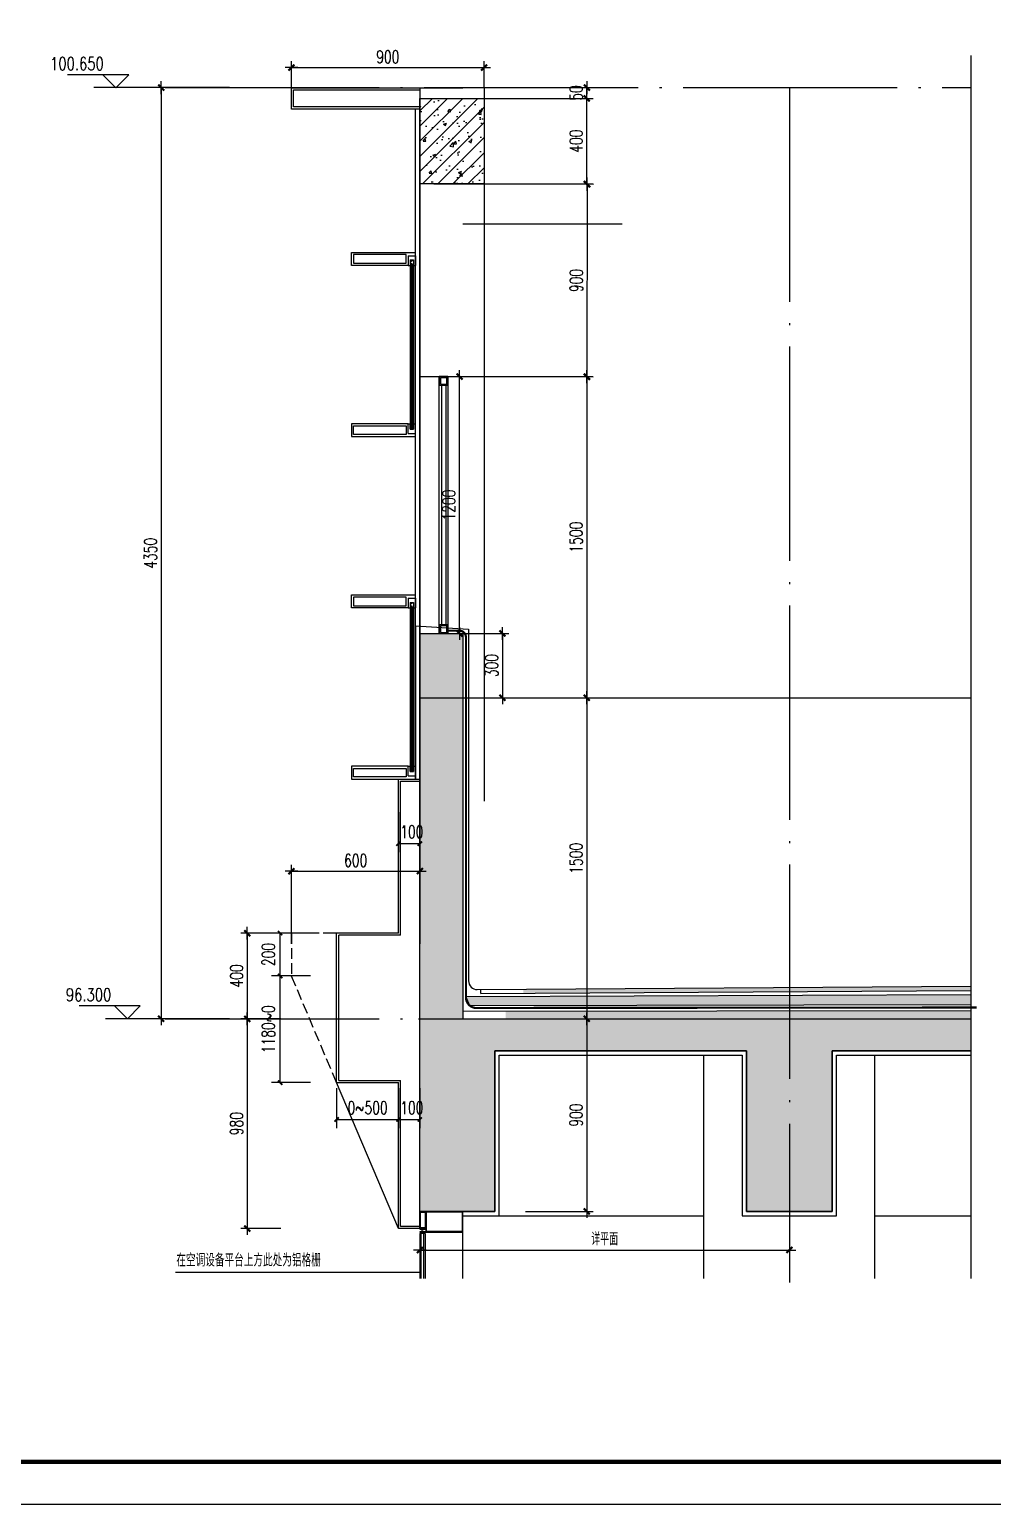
# Model space of a CAD drawing. Extents: x 1980812 to 2578970, y -669191 to 284498.
# Drawn here: x 2429028 to 2433526, y -405922 to -399031 of the extents above; entities that cross this region are included whole.
import ezdxf
from ezdxf.enums import TextEntityAlignment as Align

# ---------------------------------------------------------------- set-up
doc = ezdxf.new("R2010")
doc.units = 0
doc.header["$LTSCALE"] = 1000
doc.header["$MEASUREMENT"] = 0
doc.linetypes.add('DASH', pattern=[0.35, 0.25, -0.1])
doc.linetypes.add('DOTE', pattern=[2.42, 2, -0.2, 0.02, -0.2])
for name, color, linetype in [('A-SECT-MBND-FINE', 252, 'Continuous'), ('A-SECT-MCUT', 1, 'Continuous'), ('A-SECT-MCUT-FINE', 137, 'Continuous'), ('BH', 191, 'Continuous'), ('DIM_ELEV', 3, 'Continuous'), ('DIM_LEAD', 3, 'Continuous'), ('DIM_SYMB', 3, 'Continuous'), ('dote', 1, 'DOTE'), ('PUB_DIM', 3, 'Continuous'), ('TEXT', 7, 'Continuous'), ('TK', 1, 'Continuous'), ('WALL', 4, 'Continuous'), ('WINDOW', 2, 'Continuous'), ('保温板', 20, 'Continuous'), ('可见看线', 63, 'Continuous'), ('柱墙填充', 181, 'Continuous'), ('栏杆', 143, 'Continuous'), ('看线', 66, 'Continuous'), ('详细标注', 231, 'Continuous'), ('铝板', 31, 'Continuous'), ('防水卷材', 6, 'DASH'), ('面层', 31, 'Continuous')]:
    doc.layers.add(name, color=color, linetype=linetype)
doc.styles.add('_TCH_DIM_T3', font='SIMPLEX', dxfattribs={"width": 0.705882, "bigfont": 'GBCBIG'})
doc.styles.add('DIM_FONT', font='SIMPLEX', dxfattribs={"width": 0.7, "bigfont": 'GBCBIG'})
doc.styles.add('FSJ-SHX', font='txtw.shx', dxfattribs={"width": 0.75, "bigfont": 'hztxtw.shx'})
doc.dimstyles.new('_TCH_ARCH&&20', dxfattribs={"dimtxt": 59.5, "dimasz": 20, "dimexe": 40, "dimexo": 4, "dimgap": 25.25, "dimtad": 1, "dimdec": 0, "dimzin": 0, "dimdsep": 46, "dimtxsty": '_TCH_DIM_T3', "dimblk": 'ARCHTICK', "dimcen": 0.09, "dimclrt": 7, "dimazin": 2, "dimtfac": 1, "dimtdec": 0, "dimtix": 1, "dimtmove": 2, "dimatfit": 3, "dimfxl": 1, "dimtolj": 1, "dimtzin": 0, "dimarcsym": 0})
doc.dimstyles.new('DIMN20', dxfattribs={"dimscale": 0.2, "dimtxt": 300, "dimasz": 1, "dimexe": 150, "dimexo": 0, "dimgap": 100, "dimtad": 1, "dimdec": 0, "dimzin": 0, "dimdsep": 46, "dimtxsty": 'DIM_FONT', "dimblk1": '_DIMX', "dimblk2": '_DIMX', "dimsah": 1, "dimcen": 0.09, "dimclrd": 256, "dimclre": 256, "dimclrt": 7, "dimadec": 0, "dimazin": 0, "dimtfac": 1, "dimtdec": 0, "dimtix": 1, "dimtmove": 2, "dimatfit": 3, "dimldrblk": '_DIMX', "dimfxl": 150, "dimtolj": 1, "dimtzin": 0, "dimarcsym": 0})
pattern_1 = [(130, (5225163.2, -1103658.79), (-71.7260183, -6.2752135), [7.5, -82.5]), (185, (5225163.2, -1103658.79), (13.8751334, 75.2192134), [6, -66]), (79.5486, (5225157.22, -1103659.314), (-57.8509382, 68.9439542), [6.374019, -70.1142112]), (133.8158, (5225163.2, -1103638.79), (-106.7241049, -16.5519014), [11.25, -123.75]), (83.3644, (5225154.31, -1103640.17), (-93.4662706, 97.411787), [9.561029, -105.1713]), (188.8158, (5225163.2, -1103638.79), (-93.4661945, 97.41186), [9, -99]), (159, (5225153.2, -1103643.79), (-59.6907052, -40.2618891), [7.5, -82.5]), (214, (5225153.2, -1103643.79), (-24.3315332, 72.5150045), [6, -66]), (108.5486, (5225148.226, -1103647.15), (-84.0222629, 32.2530497), [6.374019, -70.1142112]), (142.5, (5225163.2, -1103658.791), (-1.21598553, 33.28938538), [0, -65.2, 0, -67, 0, -66.25]), (172.5, (5225163.2, -1103658.79), (-26.30695374, 39.4411712), [0, -38.2, 0, -63.7, 0, -25.25]), (212.5, (5225185.5, -1103658.791), (-53.38224362, -2.25548717), [0, -25, 0, -78, 0, -103.5]), (222.5, (5225195.5, -1103658.79), (-58.3186169, 10.0104982), [0, -32.5, 0, -51.8, 0, -73.5])]

# ---------------------------------------------------------------- blocks, each defined once
blk = doc.blocks.new('_DIMX')
blk.add_line((-150, 0), (150, 0))
at = {"const_width": 50}
blk.add_lwpolyline([(-70, -70), (70, 70)], dxfattribs=at)
blk = doc.blocks.new('*D2544')
at = {"layer": 'Defpoints', "color": 0, "transparency": 16777216}
for p in [(2430845.2, -403653, 0), (2431345.2, -404553, 0), (2431631.1, -404553, 0)]:
    blk.add_point(p, dxfattribs=at)
at = {"layer": '详细标注', "lineweight": -2, "transparency": 16777216}
for p, q in [((2430845.2, -403653, 0), (2431661.1, -403653, 0)), ((2431631.1, -403653.2, 0), (2431631.1, -404552.8, 0)), ((2431345.2, -404553, 0), (2431661.1, -404553, 0))]:
    blk.add_line(p, q, dxfattribs=at)
at = {"layer": '详细标注', "lineweight": -2, "transparency": 16777216, "xscale": 0.2, "yscale": 0.2, "zscale": 0.2}
for p, rotation in [((2431631.1, -403653, 0), 90), ((2431631.1, -404553, 0), 270)]:
    blk.add_blockref('_DIMX', p, dxfattribs=dict(at, rotation=rotation))
at = {"layer": '详细标注', "color": 7, "transparency": 16777216, "insert": (2431581.1, -404103, 0), "char_height": 60, "attachment_point": 5, "rotation": 90, "style": 'DIM_FONT'}
blk.add_mtext('\\A1;900', dxfattribs=at)
blk = doc.blocks.new('*D2545')
at = {"layer": 'Defpoints', "color": 0, "transparency": 16777216}
for p in [(2430202, -403253, 0), (2430044.8, -403653, 0), (2430202, -403653, 0)]:
    blk.add_point(p, dxfattribs=at)
at = {"layer": '详细标注', "lineweight": -2, "transparency": 16777216}
for p, q in [((2430202, -403253, 0), (2430014.8, -403253, 0)), ((2430044.8, -403253.2, 0), (2430044.8, -403652.8, 0)), ((2430202, -403653, 0), (2430014.8, -403653, 0))]:
    blk.add_line(p, q, dxfattribs=at)
at = {"layer": '详细标注', "lineweight": -2, "transparency": 16777216, "xscale": 0.2, "yscale": 0.2, "zscale": 0.2}
for p, rotation in [((2430044.8, -403253, 0), 90), ((2430044.8, -403653, 0), 270)]:
    blk.add_blockref('_DIMX', p, dxfattribs=dict(at, rotation=rotation))
at = {"layer": '详细标注', "color": 7, "transparency": 16777216, "insert": (2429994.8, -403453, 0), "char_height": 60, "attachment_point": 5, "rotation": 90, "style": 'DIM_FONT'}
blk.add_mtext('\\A1;400', dxfattribs=at)
blk = doc.blocks.new('*D2546')
at = {"layer": 'Defpoints', "color": 0, "transparency": 16777216}
for p in [(2430202, -403653, 0), (2430044.8, -404633, 0), (2430202, -404633, 0)]:
    blk.add_point(p, dxfattribs=at)
at = {"layer": '详细标注', "lineweight": -2, "transparency": 16777216}
for p, q in [((2430202, -403653, 0), (2430014.8, -403653, 0)), ((2430044.8, -403653.2, 0), (2430044.8, -404632.8, 0)), ((2430202, -404633, 0), (2430014.8, -404633, 0))]:
    blk.add_line(p, q, dxfattribs=at)
at = {"layer": '详细标注', "lineweight": -2, "transparency": 16777216, "xscale": 0.2, "yscale": 0.2, "zscale": 0.2}
for p, rotation in [((2430044.8, -403653, 0), 90), ((2430044.8, -404633, 0), 270)]:
    blk.add_blockref('_DIMX', p, dxfattribs=dict(at, rotation=rotation))
at = {"layer": '详细标注', "color": 7, "transparency": 16777216, "insert": (2429994.8, -404143, 0), "char_height": 60, "attachment_point": 5, "rotation": 90, "style": 'DIM_FONT'}
blk.add_mtext('\\A1;980', dxfattribs=at)
blk = doc.blocks.new('*D2204')
at = {"layer": 'Defpoints', "color": 0, "transparency": 16777216}
for p in [(2430945.3, -402153, 0), (2430945.3, -403653, 0), (2431631.1, -403653, 0)]:
    blk.add_point(p, dxfattribs=at)
at = {"layer": '详细标注', "lineweight": -2, "transparency": 16777216}
for p, q in [((2430945.3, -402153, 0), (2431661.1, -402153, 0)), ((2431631.1, -402153.2, 0), (2431631.1, -403652.8, 0)), ((2430945.3, -403653, 0), (2431661.1, -403653, 0))]:
    blk.add_line(p, q, dxfattribs=at)
at = {"layer": '详细标注', "lineweight": -2, "transparency": 16777216, "xscale": 0.2, "yscale": 0.2, "zscale": 0.2}
for p, rotation in [((2431631.1, -402153, 0), 90), ((2431631.1, -403653, 0), 270)]:
    blk.add_blockref('_DIMX', p, dxfattribs=dict(at, rotation=rotation))
at = {"layer": '详细标注', "color": 7, "transparency": 16777216, "insert": (2431581.1, -402903, 0), "char_height": 60, "attachment_point": 5, "rotation": 90, "style": 'DIM_FONT'}
blk.add_mtext('\\A1;1500', dxfattribs=at)
blk = doc.blocks.new('*D2643')
at = {"layer": 'Defpoints', "color": 0, "transparency": 16777216}
for p in [(2431051.4, -401853, 0), (2431051.4, -402153, 0), (2431236.6, -402153, 0)]:
    blk.add_point(p, dxfattribs=at)
at = {"layer": '详细标注', "lineweight": -2, "transparency": 16777216}
for p, q in [((2431051.4, -401853, 0), (2431266.6, -401853, 0)), ((2431236.6, -401853.2, 0), (2431236.6, -402152.8, 0)), ((2431051.4, -402153, 0), (2431266.6, -402153, 0))]:
    blk.add_line(p, q, dxfattribs=at)
at = {"layer": '详细标注', "lineweight": -2, "transparency": 16777216, "xscale": 0.2, "yscale": 0.2, "zscale": 0.2}
for p, rotation in [((2431236.6, -401853, 0), 90), ((2431236.6, -402153, 0), 270)]:
    blk.add_blockref('_DIMX', p, dxfattribs=dict(at, rotation=rotation))
at = {"layer": '详细标注', "color": 7, "transparency": 16777216, "insert": (2431186.6, -402003, 0), "char_height": 60, "attachment_point": 5, "rotation": 90, "style": 'DIM_FONT'}
blk.add_mtext('\\A1;300', dxfattribs=at)
blk = doc.blocks.new('*D2205')
at = {"layer": 'Defpoints', "color": 0, "transparency": 16777216}
for p in [(2430851.4, -400653, 0), (2431036.6, -400653, 0), (2430851.4, -401853, 0)]:
    blk.add_point(p, dxfattribs=at)
at = {"layer": '详细标注', "lineweight": -2, "transparency": 16777216}
for p, q in [((2430851.4, -400653, 0), (2431066.6, -400653, 0)), ((2431036.6, -401852.8, 0), (2431036.6, -400653.2, 0)), ((2430851.4, -401853, 0), (2431066.6, -401853, 0))]:
    blk.add_line(p, q, dxfattribs=at)
at = {"layer": '详细标注', "lineweight": -2, "transparency": 16777216, "xscale": 0.2, "yscale": 0.2, "zscale": 0.2}
for p, rotation in [((2431036.6, -400653, 0), 90), ((2431036.6, -401853, 0), 270)]:
    blk.add_blockref('_DIMX', p, dxfattribs=dict(at, rotation=rotation))
at = {"layer": '详细标注', "color": 7, "transparency": 16777216, "insert": (2430986.6, -401253, 0), "char_height": 60, "attachment_point": 5, "rotation": 90, "style": 'DIM_FONT'}
blk.add_mtext('\\A1;1200', dxfattribs=at)
blk = doc.blocks.new('*D2206')
at = {"layer": 'Defpoints', "color": 0, "transparency": 16777216}
for p in [(2430984, -400653, 0), (2430984, -402153, 0), (2431631.1, -402153, 0)]:
    blk.add_point(p, dxfattribs=at)
at = {"layer": '详细标注', "lineweight": -2, "transparency": 16777216}
for p, q in [((2430984, -400653, 0), (2431661.1, -400653, 0)), ((2431631.1, -400653.2, 0), (2431631.1, -402152.8, 0)), ((2430984, -402153, 0), (2431661.1, -402153, 0))]:
    blk.add_line(p, q, dxfattribs=at)
at = {"layer": '详细标注', "lineweight": -2, "transparency": 16777216, "xscale": 0.2, "yscale": 0.2, "zscale": 0.2}
for p, rotation in [((2431631.1, -400653, 0), 90), ((2431631.1, -402153, 0), 270)]:
    blk.add_blockref('_DIMX', p, dxfattribs=dict(at, rotation=rotation))
at = {"layer": '详细标注', "color": 7, "transparency": 16777216, "insert": (2431581.1, -401403, 0), "char_height": 60, "attachment_point": 5, "rotation": 90, "style": 'DIM_FONT'}
blk.add_mtext('\\A1;1500', dxfattribs=at)
blk = doc.blocks.new('*D2207')
at = {"layer": 'Defpoints', "color": 0, "transparency": 16777216}
for p in [(2430916.9, -399353, 0), (2431631.1, -399353, 0), (2430916.9, -399753, 0)]:
    blk.add_point(p, dxfattribs=at)
at = {"layer": '详细标注', "lineweight": -2, "transparency": 16777216}
for p, q in [((2430916.9, -399353, 0), (2431661.1, -399353, 0)), ((2431631.1, -399752.8, 0), (2431631.1, -399353.2, 0)), ((2430916.9, -399753, 0), (2431661.1, -399753, 0))]:
    blk.add_line(p, q, dxfattribs=at)
at = {"layer": '详细标注', "lineweight": -2, "transparency": 16777216, "xscale": 0.2, "yscale": 0.2, "zscale": 0.2}
for p, rotation in [((2431631.1, -399353, 0), 90), ((2431631.1, -399753, 0), 270)]:
    blk.add_blockref('_DIMX', p, dxfattribs=dict(at, rotation=rotation))
at = {"layer": '详细标注', "color": 7, "transparency": 16777216, "insert": (2431581.1, -399553, 0), "char_height": 60, "attachment_point": 5, "rotation": 90, "style": 'DIM_FONT'}
blk.add_mtext('\\A1;400', dxfattribs=at)
blk = doc.blocks.new('*D2208')
at = {"layer": 'Defpoints', "color": 0, "transparency": 16777216}
for p in [(2431001.4, -399753, 0), (2430999.5, -400653, 0), (2431631.1, -400654.3, 0)]:
    blk.add_point(p, dxfattribs=at)
at = {"layer": '详细标注', "lineweight": -2, "transparency": 16777216}
for p, q in [((2431001.4, -399753, 0), (2431663, -399754.4, 0)), ((2431633, -399754.5, 0), (2431631.1, -400654.1, 0)), ((2430999.5, -400653, 0), (2431661.1, -400654.4, 0))]:
    blk.add_line(p, q, dxfattribs=at)
at = {"layer": '详细标注', "lineweight": -2, "transparency": 16777216, "xscale": 0.2, "yscale": 0.2, "zscale": 0.2}
for p, rotation in [((2431633, -399754.3, 0), 89.87847619115578), ((2431631.1, -400654.3, 0), 269.8784761911558)]:
    blk.add_blockref('_DIMX', p, dxfattribs=dict(at, rotation=rotation))
at = {"layer": '详细标注', "color": 7, "transparency": 16777216, "insert": (2431582, -400204.2, 0), "char_height": 60, "attachment_point": 5, "rotation": 89.87848, "style": 'DIM_FONT'}
blk.add_mtext('\\A1;900', dxfattribs=at)
blk = doc.blocks.new('*D2209')
at = {"layer": 'Defpoints', "color": 0, "transparency": 16777216}
for p in [(2430851.4, -404666.4, 0), (2432577.4, -404666.4, 0), (2432577.4, -404733.2, 0)]:
    blk.add_point(p, dxfattribs=at)
at = {"layer": '详细标注', "lineweight": -2, "transparency": 16777216}
for p, q in [((2430851.4, -404666.4, 0), (2430851.4, -404763.2, 0)), ((2432577.4, -404666.4, 0), (2432577.4, -404763.2, 0)), ((2430851.6, -404733.2, 0), (2432577.2, -404733.2, 0))]:
    blk.add_line(p, q, dxfattribs=at)
at = {"layer": '详细标注', "lineweight": -2, "transparency": 16777216, "xscale": 0.2, "yscale": 0.2, "zscale": 0.2, "rotation": 180}
blk.add_blockref('_DIMX', (2430851.4, -404733.2, 0), dxfattribs=at)
at = {"layer": '详细标注', "lineweight": -2, "transparency": 16777216, "xscale": 0.2, "yscale": 0.2, "zscale": 0.2}
blk.add_blockref('_DIMX', (2432577.4, -404733.2, 0), dxfattribs=at)
at = {"layer": '详细标注', "color": 7, "transparency": 16777216, "insert": (2431714.4, -404681.6, 0), "char_height": 60, "attachment_point": 5, "style": 'DIM_FONT'}
blk.add_mtext('\\A1;详平面', dxfattribs=at)
blk = doc.blocks.new('*D2210')
at = {"layer": 'Defpoints', "color": 0, "transparency": 16777216}
for p in [(2429961.9, -399303, 0), (2429642.9, -403653, 0), (2429961.9, -403653, 0)]:
    blk.add_point(p, dxfattribs=at)
at = {"layer": '详细标注', "lineweight": -2, "transparency": 16777216}
for p, q in [((2429961.9, -399303, 0), (2429612.9, -399303, 0)), ((2429642.9, -399303.2, 0), (2429642.9, -403652.8, 0)), ((2429961.9, -403653, 0), (2429612.9, -403653, 0))]:
    blk.add_line(p, q, dxfattribs=at)
at = {"layer": '详细标注', "lineweight": -2, "transparency": 16777216, "xscale": 0.2, "yscale": 0.2, "zscale": 0.2}
for p, rotation in [((2429642.9, -399303, 0), 90), ((2429642.9, -403653, 0), 270)]:
    blk.add_blockref('_DIMX', p, dxfattribs=dict(at, rotation=rotation))
at = {"layer": '详细标注', "color": 7, "transparency": 16777216, "insert": (2429592.9, -401478, 0), "char_height": 60, "attachment_point": 5, "rotation": 90, "style": 'DIM_FONT'}
blk.add_mtext('\\A1;4350', dxfattribs=at)
blk = doc.blocks.new('*D2644')
at = {"layer": 'Defpoints', "color": 0, "transparency": 16777216}
for p in [(2430851.4, -402963.3, 0), (2430251.4, -403303, 0), (2430851.4, -403303, 0)]:
    blk.add_point(p, dxfattribs=at)
at = {"layer": '详细标注', "linetype": 'ByBlock', "lineweight": -2, "transparency": 16777216}
for p, q in [((2430251.4, -403303, 0), (2430251.4, -402933.3, 0)), ((2430851.4, -403303, 0), (2430851.4, -402933.3, 0))]:
    blk.add_line(p, q, dxfattribs=at)
at = {"layer": '详细标注', "lineweight": -2, "transparency": 16777216}
blk.add_line((2430251.6, -402963.3, 0), (2430851.2, -402963.3, 0), dxfattribs=at)
at = {"layer": '详细标注', "lineweight": -2, "transparency": 16777216, "xscale": 0.2, "yscale": 0.2, "zscale": 0.2, "rotation": 180}
blk.add_blockref('_DIMX', (2430251.4, -402963.3, 0), dxfattribs=at)
at = {"layer": '详细标注', "lineweight": -2, "transparency": 16777216, "xscale": 0.2, "yscale": 0.2, "zscale": 0.2}
blk.add_blockref('_DIMX', (2430851.4, -402963.3, 0), dxfattribs=at)
at = {"layer": '详细标注', "color": 7, "transparency": 16777216, "insert": (2430551.4, -402913.3, 0), "char_height": 60, "attachment_point": 5, "style": 'DIM_FONT'}
blk.add_mtext('\\A1;600', dxfattribs=at)
blk = doc.blocks.new('*D2645')
at = {"layer": 'Defpoints', "color": 0, "transparency": 16777216}
for p in [(2431151.4, -399209.1), (2430251.5, -399303.2, 0), (2431151.4, -399303.2, 0)]:
    blk.add_point(p, dxfattribs=at)
at = {"layer": '详细标注', "lineweight": -2, "transparency": 16777216}
for p, q in [((2430251.5, -399303.2), (2430251.5, -399179.1)), ((2431151.4, -399303.2), (2431151.4, -399179.1)), ((2430251.7, -399209.1), (2431151.2, -399209.1))]:
    blk.add_line(p, q, dxfattribs=at)
at = {"layer": '详细标注', "lineweight": -2, "transparency": 16777216, "xscale": 0.2, "yscale": 0.2, "zscale": 0.2, "rotation": 180}
blk.add_blockref('_DIMX', (2430251.5, -399209.1), dxfattribs=at)
at = {"layer": '详细标注', "lineweight": -2, "transparency": 16777216, "xscale": 0.2, "yscale": 0.2, "zscale": 0.2}
blk.add_blockref('_DIMX', (2431151.4, -399209.1), dxfattribs=at)
at = {"layer": '详细标注', "color": 7, "transparency": 16777216, "insert": (2430701.4, -399159.1), "char_height": 60, "attachment_point": 5, "style": 'DIM_FONT'}
blk.add_mtext('\\A1;900', dxfattribs=at)
blk = doc.blocks.new('*D2211')
at = {"layer": 'Defpoints', "color": 0, "transparency": 16777216}
for p in [(2430916.9, -399302.8, 0), (2431631.1, -399302.8, 0), (2430916.9, -399353, 0)]:
    blk.add_point(p, dxfattribs=at)
at = {"layer": '详细标注', "lineweight": -2, "transparency": 16777216}
for p, q in [((2430916.9, -399302.8, 0), (2431661.1, -399302.8, 0)), ((2431631.1, -399302.6, 0), (2431631.1, -399302.4, 0)), ((2431631.1, -399353, 0), (2431631.1, -399302.8, 0)), ((2430916.9, -399353, 0), (2431661.1, -399353, 0)), ((2431631.1, -399353.2, 0), (2431631.1, -399353.4, 0))]:
    blk.add_line(p, q, dxfattribs=at)
at = {"layer": '详细标注', "lineweight": -2, "transparency": 16777216, "xscale": 0.2, "yscale": 0.2, "zscale": 0.2}
for p, rotation in [((2431631.1, -399302.8, 0), 270), ((2431631.1, -399353, 0), 90)]:
    blk.add_blockref('_DIMX', p, dxfattribs=dict(at, rotation=rotation))
at = {"layer": '详细标注', "color": 7, "transparency": 16777216, "insert": (2431581.1, -399327.9, 0), "char_height": 60, "attachment_point": 5, "rotation": 90, "style": 'DIM_FONT'}
blk.add_mtext('\\A1;50', dxfattribs=at)
blk = doc.blocks.new('_ArchTick')
at = {"color": 0, "linetype": 'ByBlock', "const_width": 0.4}
blk.add_lwpolyline([(-0.5, -0.5), (0.5, 0.5)], dxfattribs=at)
blk = doc.blocks.new('*D2179')
at = {"layer": 'Defpoints', "color": 0, "transparency": 16777216}
for p in [(2430198.4, -403453, 0), (2430344.9, -403453, 0), (2430344.9, -403951.3, 0)]:
    blk.add_point(p, dxfattribs=at)
at = {"layer": 'PUB_DIM', "color": 0, "lineweight": -2, "transparency": 16777216}
for p, q in [((2430340.9, -403453, 0), (2430158.4, -403453, 0)), ((2430198.4, -403951.3, 0), (2430198.4, -403453, 0)), ((2430340.9, -403951.3, 0), (2430158.4, -403951.3, 0))]:
    blk.add_line(p, q, dxfattribs=at)
at = {"layer": 'PUB_DIM', "color": 0, "lineweight": -2, "transparency": 16777216, "xscale": 20, "yscale": 20, "zscale": 20}
for p, rotation in [((2430198.4, -403453, 0), 90), ((2430198.4, -403951.3, 0), 270)]:
    blk.add_blockref('_ArchTick', p, dxfattribs=dict(at, rotation=rotation))
at = {"layer": 'PUB_DIM', "color": 7, "transparency": 16777216, "insert": (2430143.4, -403702.2, 0), "char_height": 59.5, "attachment_point": 5, "rotation": 90, "style": '_TCH_DIM_T3'}
blk.add_mtext('\\A1;1180~0', dxfattribs=at)
blk = doc.blocks.new('*D2180')
at = {"layer": 'Defpoints', "color": 0, "transparency": 16777216}
for p in [(2430198.4, -403253, 0), (2430344.9, -403253, 0), (2430344.9, -403453, 0)]:
    blk.add_point(p, dxfattribs=at)
at = {"layer": 'PUB_DIM', "color": 0, "lineweight": -2, "transparency": 16777216}
for p, q in [((2430340.9, -403253, 0), (2430158.4, -403253, 0)), ((2430198.4, -403453, 0), (2430198.4, -403253, 0)), ((2430340.9, -403453, 0), (2430158.4, -403453, 0))]:
    blk.add_line(p, q, dxfattribs=at)
at = {"layer": 'PUB_DIM', "color": 0, "lineweight": -2, "transparency": 16777216, "xscale": 20, "yscale": 20, "zscale": 20}
for p, rotation in [((2430198.4, -403253, 0), 90), ((2430198.4, -403453, 0), 270)]:
    blk.add_blockref('_ArchTick', p, dxfattribs=dict(at, rotation=rotation))
at = {"layer": 'PUB_DIM', "color": 7, "transparency": 16777216, "insert": (2430143.4, -403353, 0), "char_height": 59.5, "attachment_point": 5, "rotation": 90, "style": '_TCH_DIM_T3'}
blk.add_mtext('\\A1;200', dxfattribs=at)
blk = doc.blocks.new('*D2181')
at = {"layer": 'Defpoints', "color": 0, "transparency": 16777216}
for p in [(2430462.5, -403972.4), (2430751.4, -403972.4), (2430751.4, -404123.6)]:
    blk.add_point(p, dxfattribs=at)
at = {"layer": 'PUB_DIM', "color": 0, "lineweight": -2, "transparency": 16777216}
for p, q in [((2430462.5, -403976.4), (2430462.5, -404163.6)), ((2430751.4, -403976.4), (2430751.4, -404163.6)), ((2430462.5, -404123.6), (2430751.4, -404123.6))]:
    blk.add_line(p, q, dxfattribs=at)
at = {"layer": 'PUB_DIM', "color": 0, "lineweight": -2, "transparency": 16777216, "xscale": 20, "yscale": 20, "zscale": 20, "rotation": 180}
blk.add_blockref('_ArchTick', (2430462.5, -404123.6), dxfattribs=at)
at = {"layer": 'PUB_DIM', "color": 0, "lineweight": -2, "transparency": 16777216, "xscale": 20, "yscale": 20, "zscale": 20}
blk.add_blockref('_ArchTick', (2430751.4, -404123.6), dxfattribs=at)
at = {"layer": 'PUB_DIM', "color": 7, "transparency": 16777216, "insert": (2430606.9, -404068.6), "char_height": 59.5, "attachment_point": 5, "style": '_TCH_DIM_T3'}
blk.add_mtext('\\A1;0~500', dxfattribs=at)
blk = doc.blocks.new('*D2182')
at = {"layer": 'Defpoints', "color": 0, "transparency": 16777216}
for p in [(2430751.4, -403972.4), (2430851.4, -403972.4), (2430851.4, -404123.6)]:
    blk.add_point(p, dxfattribs=at)
at = {"layer": 'PUB_DIM', "color": 0, "lineweight": -2, "transparency": 16777216}
for p, q in [((2430751.4, -403976.4), (2430751.4, -404163.6)), ((2430851.4, -403976.4), (2430851.4, -404163.6)), ((2430751.4, -404123.6), (2430851.4, -404123.6))]:
    blk.add_line(p, q, dxfattribs=at)
at = {"layer": 'PUB_DIM', "color": 0, "lineweight": -2, "transparency": 16777216, "xscale": 20, "yscale": 20, "zscale": 20, "rotation": 180}
blk.add_blockref('_ArchTick', (2430751.4, -404123.6), dxfattribs=at)
at = {"layer": 'PUB_DIM', "color": 0, "lineweight": -2, "transparency": 16777216, "xscale": 20, "yscale": 20, "zscale": 20}
blk.add_blockref('_ArchTick', (2430851.4, -404123.6), dxfattribs=at)
at = {"layer": 'PUB_DIM', "color": 7, "transparency": 16777216, "insert": (2430813.9, -404068.6), "char_height": 59.5, "attachment_point": 5, "style": '_TCH_DIM_T3'}
blk.add_mtext('\\A1;100', dxfattribs=at)
blk = doc.blocks.new('*D2196')
at = {"layer": 'Defpoints', "color": 0, "transparency": 16777216}
for p in [(2430751.4, -402683.4), (2430851.4, -402683.4), (2430851.4, -402834.7)]:
    blk.add_point(p, dxfattribs=at)
at = {"layer": 'PUB_DIM', "color": 0, "lineweight": -2, "transparency": 16777216}
for p, q in [((2430751.4, -402687.4), (2430751.4, -402874.7)), ((2430851.4, -402687.4), (2430851.4, -402874.7)), ((2430751.4, -402834.7), (2430851.4, -402834.7))]:
    blk.add_line(p, q, dxfattribs=at)
at = {"layer": 'PUB_DIM', "color": 0, "lineweight": -2, "transparency": 16777216, "xscale": 20, "yscale": 20, "zscale": 20, "rotation": 180}
blk.add_blockref('_ArchTick', (2430751.4, -402834.7), dxfattribs=at)
at = {"layer": 'PUB_DIM', "color": 0, "lineweight": -2, "transparency": 16777216, "xscale": 20, "yscale": 20, "zscale": 20}
blk.add_blockref('_ArchTick', (2430851.4, -402834.7), dxfattribs=at)
at = {"layer": 'PUB_DIM', "color": 7, "transparency": 16777216, "insert": (2430813.9, -402779.7), "char_height": 59.5, "attachment_point": 5, "style": '_TCH_DIM_T3'}
blk.add_mtext('\\A1;100', dxfattribs=at)

msp = doc.modelspace()

# ---------------------------------------------------------------- hatches: boundary and pattern name
at = {"layer": 'BH'}
h = msp.add_hatch(dxfattribs=at)
h.set_pattern_fill('惶妮土', color=256, scale=10, style=0)
h.set_pattern_definition(pattern_1)
h.paths.add_polyline_path([(2433424.8, -403520.1), (2433424.8, -403501), (2431335.3, -403516.3), (2431335.3, -403535.4)])
h = msp.add_hatch(dxfattribs=at)
h.set_pattern_fill('惶妮土', color=256, scale=10, style=0)
h.set_pattern_definition(pattern_1)
h.paths.add_polyline_path([(2433424.8, -403653.1), (2433424.8, -403615.5), (2431251.4, -403618.5), (2431251.4, -403653.1)])
at = {"layer": '保温板'}
h = msp.add_hatch(dxfattribs=at)
h.set_pattern_fill('HONEY', color=256, scale=8, style=0)
h.set_pattern_definition([(7e-15, (2210026.126, -866514.206), (19.05, 10.99852), [12.7, -25.4]), (120, (2210026.126, -866514.206), (-19.04999772, 10.99852394), [12.7, -25.4]), (60, (2210026.126, -866514.206), (2.28e-06, 21.99704394), [-25.4, 12.7])])
h.paths.add_polyline_path([(2433424.8, -403587.7), (2433424.8, -403539.7), (2432016.4, -403547.2), (2432016.4, -403547.5), (2431066.4, -403549.4), (2431085.3, -403592.2)])
at = {"layer": '柱墙填充'}
h = msp.add_hatch(dxfattribs=at)
h.set_pattern_fill('钢筋混凝土', color=256, scale=20)
h.set_pattern_definition([(45, (2406222.87, -514620.705), (-35.35534, 35.35534), []), (50, (2406222.87, -514620.7), (143.45204, -12.55043), [15, -165]), (355, (2406222.87, -514620.7), (-27.75027, 150.43843), [12, -132]), (100.4514, (2406234.83, -514621.75), (115.70188, 137.88791), [12.74804, -140.22842]), (46.1842, (2406222.87, -514580.7), (213.4482, -33.1038), [22.5, -247.5]), (96.6356, (2406240.66, -514583.46), (186.93254, 194.82357), [19.12206, -210.3426]), (351.1842, (2406222.87, -514580.7), (186.9324, 194.8237), [18, -198]), (21, (2406242.87, -514590.7), (119.38141, -80.52378), [15, -165]), (326, (2406242.87, -514590.7), (48.66307, 145.03), [12, -132]), (71.4514, (2406252.82, -514597.42), (168.04453, 64.5061), [12.74804, -140.22842]), (37.5, (2406222.87, -514620.705), (2.43197, 66.57877), [0, -130.4, 0, -134, 0, -132.5]), (7.5, (2406222.87, -514620.705), (52.613907, 78.882342), [0, -76.4, 0, -127.4, 0, -50.5]), (327.5, (2406178.27, -514620.705), (106.764487, -4.510974), [0, -50, 0, -156, 0, -207]), (317.5, (2406158.27, -514620.705), (116.637234, 20.021), [0, -65, 0, -103.6, 0, -147])])
h.paths.add_polyline_path([(2430851.4, -399353), (2431151.4, -399353), (2431151.4, -399753), (2430851.4, -399753)])
h = msp.add_hatch(dxfattribs=at)
h.set_pattern_fill('钢筋混凝土', color=256, scale=20)
h.set_pattern_definition([(45, (-20463.054, 15232.77), (-35.3553391, 35.3553391), []), (50, (-20463.05, 15232.77), (143.4520365, -12.550427), [15, -165]), (355, (-20463.05, 15232.77), (-27.750267, 150.438427), [12, -132]), (100.4514, (-20451.1, 15231.72), (115.701876, 137.8879084), [12.748038, -140.228422]), (46.1842, (-20463.05, 15272.77), (213.44821, -33.103803), [22.5, -247.5]), (96.6356, (-20445.27, 15270), (186.932541, 194.823574), [19.122058, -210.3426]), (351.1842, (-20463.05, 15272.77), (186.93239, 194.82372), [18, -198]), (21, (-20443.05, 15262.77), (119.3814104, -80.523778), [15, -165]), (326, (-20443.05, 15262.77), (48.663066, 145.030009), [12, -132]), (71.4514, (-20433.1, 15256.06), (168.044526, 64.506099), [12.748038, -140.228422]), (37.5, (-20463.054, 15232.77), (2.4319711, 66.5787708), [0, -130.4, 0, -134, 0, -132.5]), (7.5, (-20463.054, 15232.77), (52.6139075, 78.8823424), [0, -76.4, 0, -127.4, 0, -50.5]), (327.5, (-20507.654, 15232.77), (106.7644872, -4.5109743), [0, -50, 0, -156, 0, -207]), (317.5, (-20527.65, 15232.77), (116.637234, 20.0209965), [0, -65, 0, -103.6, 0, -147])])
h.paths.add_polyline_path([(2430851.4, -401853), (2430851.4, -404553), (2431201.4, -404553), (2431201.4, -403803), (2432377.4, -403803), (2432377.4, -404553), (2432777.4, -404553), (2432777.4, -403803), (2433424.8, -403803), (2433424.8, -403653), (2431051.4, -403653), (2431051.4, -401853)])

# ---------------------------------------------------------------- linework, layer by layer
at = {"layer": 'A-SECT-MBND-FINE'}
for p, q in [((2432901.4, -403803, 0), (2433301.4, -403803, 0)), ((2432377.4, -404553, 0), (2432777.4, -404553, 0))]:
    msp.add_line(p, q, dxfattribs=at)
at = {"layer": 'A-SECT-MCUT', "elevation": 0}
for points in [[(2430851.4, -404553), (2430878.4, -404553), (2430878.4, -404633), (2430851.4, -404633)], [(2430854.4, -404556), (2430875.4, -404556), (2430875.4, -404630), (2430854.4, -404630)], [(2431051.4, -404641.7), (2431051.4, -404553), (2430915.8, -404553), (2430879.4, -404553), (2430879.4, -404634), (2430862.7, -404634), (2430862.7, -404634.9), (2430866.1, -404635.7), (2430866.7, -404635.2), (2430879.4, -404635.2), (2430879.4, -404641.7), (2430879.4, -404648.3), (2430866.7, -404648.3), (2430866.1, -404647.8), (2430862.7, -404648.6), (2430862.7, -404649.5), (2430879.4, -404649.5), (2430879.4, -404649.5), (2430915.8, -404649.5), (2431051.4, -404649.5)], [(2430882.4, -404555.5), (2431048.4, -404555.5), (2431048.4, -404641.7), (2431048.4, -404647), (2430882.4, -404647)], [(2430862.1, -404636.4), (2430865.9, -404636.7), (2430866.8, -404635.6), (2430866.2, -404635.2), (2430865.6, -404635.7), (2430862.1, -404634.9), (2430862.1, -404634), (2430850.9, -404634), (2430850.9, -404635.5), (2430860.9, -404635.5), (2430860.9, -404648), (2430850.9, -404648), (2430850.9, -404649.5), (2430862.1, -404649.5), (2430862.1, -404648.6), (2430865.6, -404647.8), (2430866.2, -404648.3), (2430866.8, -404647.9), (2430865.9, -404646.7), (2430862.1, -404647.1)]]:
    msp.add_lwpolyline(points, close=True, dxfattribs=at)
at = {"layer": 'A-SECT-MCUT-FINE'}
for p, q in [((2430870.4, -404655.4, 0), (2430856.4, -404655.4, 0)), ((2431051.4, -404866.4, 0), (2431051.4, -404649.5, 0)), ((2431051.4, -404821.1, 0), (2431051.4, -404649.5, 0))]:
    msp.add_line(p, q, dxfattribs=at)
msp.add_circle((2430869.2, -404652.5, 0), 2.98, dxfattribs=at)
msp.add_arc((2430852.6, -404652.9, 0), 5.39, 332.08171, 39.43177, dxfattribs=at)
at = {"layer": 'DIM_ELEV'}
for p, q in [((2429490.9, -399243.2, 0), (2429205.8, -399243.2, 0)), ((2429430.9, -399303.2, 0), (2429370.9, -399243.2, 0)), ((2429430.9, -399303.2, 0), (2429490.9, -399243.2, 0)), ((2429660.9, -399303, 0), (2429328.1, -399303, 0)), ((2429545.3, -403593.2, 0), (2429260.2, -403593.2, 0)), ((2429485.3, -403653.2, 0), (2429425.3, -403593.2, 0)), ((2429485.3, -403653.2, 0), (2429545.3, -403593.2, 0)), ((2429715.2, -403653, 0), (2429382.5, -403653, 0))]:
    msp.add_line(p, q, dxfattribs=at)
at = {"layer": 'DIM_LEAD'}
msp.add_line((2431797.1, -399940.8, 0), (2431051.4, -399940.8, 0), dxfattribs=at)
at = {"layer": 'DIM_SYMB'}
for p, q in [((2433424.8, -399153, 0), (2433424.8, -404866.4, 0)), ((2429709.8, -404836.6, 0), (2430851.4, -404836.6, 0))]:
    msp.add_line(p, q, dxfattribs=at)
at = {"layer": 'dote', "linetype": 'DOTE', "ltscale": 0.5}
for p, q in [((2429660.9, -399303, 0), (2433424.8, -399303, 0)), ((2432577.4, -399303, 0), (2432577.4, -404884.7, 0)), ((2429660.9, -403653, 0), (2433424.8, -403653, 0))]:
    msp.add_line(p, q, dxfattribs=at)
at = {"layer": 'TK'}
msp.add_lwpolyline([(2419170.1, -394042.2), (2435990.1, -394042.2), (2435990.1, -405922.2), (2419170.1, -405922.2)], close=True, dxfattribs=at)
at = {"layer": 'TK', "const_width": 20}
msp.add_lwpolyline([(2435790.1, -405722.2), (2435790.1, -394242.2), (2419670.1, -394242.2), (2419670.1, -405722.2)], close=True, dxfattribs=at)
at = {"layer": 'WALL'}
for p, q in [((2430851.4, -401853, 0), (2430851.4, -403303, 0)), ((2430851.4, -401853, 0), (2431051.4, -401853, 0)), ((2430851.4, -403303, 0), (2430851.4, -401853, 0)), ((2430851.4, -401853, 0), (2431051.4, -401853, 0)), ((2431051.4, -401853, 0), (2431051.4, -403653, 0)), ((2431051.4, -401853, 0), (2431051.4, -403653, 0)), ((2430851.5, -403173.1, 0), (2430851.5, -403173.1, 0)), ((2430851.4, -404553, 0), (2430851.4, -403303, 0)), ((2431051.4, -403653, 0), (2433424.8, -403653, 0)), ((2433424.8, -403653, 0), (2433424.8, -403803, 0)), ((2431201.4, -404553, 0), (2431201.4, -403803, 0)), ((2431201.4, -404553, 0), (2431201.4, -403803, 0)), ((2431201.4, -403803, 0), (2432377.4, -403803, 0)), ((2432377.4, -403803, 0), (2431201.4, -403803, 0)), ((2431201.4, -403803, 0), (2431201.4, -404553, 0)), ((2432377.4, -403803, 0), (2432377.4, -404553, 0)), ((2432377.4, -404553, 0), (2432377.4, -403803, 0)), ((2432777.4, -404553, 0), (2432777.4, -403803, 0)), ((2432777.4, -403803, 0), (2432901.4, -403803, 0)), ((2433424.8, -403803, 0), (2432777.4, -403803, 0)), ((2432777.4, -403803, 0), (2432777.4, -404553, 0)), ((2433301.4, -403803, 0), (2433424.8, -403803, 0)), ((2430851.4, -404553, 0), (2431201.4, -404553, 0)), ((2430851.4, -404553, 0), (2431201.4, -404553, 0)), ((2431201.4, -404553, 0), (2430851.4, -404553, 0)), ((2432377.4, -404553, 0), (2432777.4, -404553, 0)), ((2432777.4, -404553, 0), (2432377.4, -404553, 0))]:
    msp.add_line(p, q, dxfattribs=at)
at = {"layer": 'WALL', "elevation": 0}
msp.add_lwpolyline([(2430851.4, -399353), (2431151.4, -399353), (2431151.4, -399753), (2430851.4, -399753)], close=True, dxfattribs=at)
for points in [[(2432377.4, -403803), (2432377.4, -404553), (2432777.4, -404553), (2432777.4, -403803)], [(2432901.4, -403803), (2432901.4, -403803), (2433301.4, -403803), (2433301.4, -403803)]]:
    msp.add_lwpolyline(points, dxfattribs=at)
at = {"layer": 'WINDOW'}
for p, q in [((2430796.5, -400088.1, 0), (2430796.5, -400133.1, 0)), ((2430796.5, -400088.1, 0), (2430831.5, -400088.1, 0)), ((2430796.5, -400133.1, 0), (2430806.5, -400133.1, 0)), ((2430806.5, -400108.1, 0), (2430821.5, -400108.1, 0)), ((2430806.5, -400108.1, 0), (2430806.5, -400133.1, 0)), ((2430806.5, -400128.1, 0), (2430806.5, -400898, 0)), ((2430811.5, -400128.1, 0), (2430811.5, -400898, 0)), ((2430816.5, -400128.1, 0), (2430816.5, -400898, 0)), ((2430821.5, -400108.1, 0), (2430821.5, -400133.1, 0)), ((2430821.5, -400128.1, 0), (2430821.5, -400898, 0)), ((2430821.5, -400133.1, 0), (2430831.5, -400133.1, 0)), ((2430831.5, -400088.1, 0), (2430831.5, -400133.1, 0)), ((2430796.5, -400918.1, 0), (2430796.5, -400873.1, 0)), ((2430796.5, -400873.1, 0), (2430806.5, -400873.1, 0)), ((2430806.5, -400898.1, 0), (2430806.5, -400873.1, 0)), ((2430806.5, -400898.1, 0), (2430821.5, -400898.1, 0)), ((2430821.5, -400873.1, 0), (2430831.5, -400873.1, 0)), ((2430821.5, -400898.1, 0), (2430821.5, -400873.1, 0)), ((2430831.5, -400918.1, 0), (2430831.5, -400873.1, 0)), ((2430796.5, -400918.1, 0), (2430831.5, -400918.1, 0)), ((2430796.5, -401688.1, 0), (2430796.5, -401733.1, 0)), ((2430796.5, -401688.1, 0), (2430831.5, -401688.1, 0)), ((2430796.5, -401733.1, 0), (2430806.5, -401733.1, 0)), ((2430806.5, -401708.1, 0), (2430821.5, -401708.1, 0)), ((2430806.5, -401708.1, 0), (2430806.5, -401733.1, 0)), ((2430806.5, -401728.1, 0), (2430806.5, -402498, 0)), ((2430811.5, -401728.1, 0), (2430811.5, -402498, 0)), ((2430816.5, -401728.1, 0), (2430816.5, -402498, 0)), ((2430821.5, -401708.1, 0), (2430821.5, -401733.1, 0)), ((2430821.5, -401728.1, 0), (2430821.5, -402498, 0)), ((2430821.5, -401733.1, 0), (2430831.5, -401733.1, 0)), ((2430831.5, -401688.1, 0), (2430831.5, -401733.1, 0)), ((2430796.5, -402518.1, 0), (2430796.5, -402473.1, 0)), ((2430796.5, -402473.1, 0), (2430806.5, -402473.1, 0)), ((2430806.5, -402498.1, 0), (2430806.5, -402473.1, 0)), ((2430821.5, -402473.1, 0), (2430831.5, -402473.1, 0)), ((2430821.5, -402498.1, 0), (2430821.5, -402473.1, 0)), ((2430831.5, -402518.1, 0), (2430831.5, -402473.1, 0)), ((2430796.5, -402518.1, 0), (2430831.5, -402518.1, 0)), ((2430806.5, -402498.1, 0), (2430821.5, -402498.1, 0)), ((2430851.4, -404656.4, 0), (2430852.4, -404655.4, 0)), ((2430851.4, -404656.4, 0), (2430851.4, -404866.4, 0)), ((2430852.4, -404655.4, 0), (2430856.4, -404655.4, 0)), ((2430856.4, -404655.4, 0), (2430857.4, -404656.4, 0)), ((2430857.4, -404866.4, 0), (2430857.4, -404655.4, 0)), ((2430870.4, -404655.4, 0), (2430869.4, -404656.4, 0)), ((2430869.4, -404866.4, 0), (2430869.4, -404656.4, 0)), ((2430874.4, -404655.4, 0), (2430870.4, -404655.4, 0)), ((2430875.4, -404656.4, 0), (2430874.4, -404655.4, 0)), ((2430875.4, -404656.4, 0), (2430875.4, -404866.4, 0))]:
    msp.add_line(p, q, dxfattribs=at)
for centre, radius in [((2430812.4, -400111.6, 0), 2.97), ((2430812.1, -400125.5, 0), 2.11), ((2430812.4, -400894.5, 0), 2.97), ((2430812.1, -400880.7, 0), 2.11), ((2430812.4, -401711.6, 0), 2.97), ((2430812.1, -401725.5, 0), 2.11), ((2430812.4, -402494.5, 0), 2.97), ((2430812.1, -402480.7, 0), 2.11)]:
    msp.add_circle(centre, radius, dxfattribs=at)
at = {"layer": '保温板'}
msp.add_line((2430851.4, -402153, 0), (2433424.8, -402153, 0), dxfattribs=at)
at = {"layer": '保温板', "elevation": 0}
msp.add_lwpolyline([(2433424.8, -403587.7), (2431085.3, -403592.2), (2431085.3, -403592.2), (2431066.4, -403549.4), (2433424.8, -403539.7)], dxfattribs=at)
at = {"layer": '可见看线'}
for p, q in [((2432177.4, -404866.4, 0), (2432177.4, -403823, 0)), ((2432977.4, -404866.4, 0), (2432977.4, -403823, 0)), ((2431221.4, -404573, 0), (2432177.4, -404573, 0)), ((2432977.4, -404573, 0), (2433424.8, -404573, 0))]:
    msp.add_line(p, q, dxfattribs=at)
at = {"layer": '栏杆', "color": 2}
for p, q in [((2430952.1, -400693, 0), (2430952.1, -401813, 0)), ((2430972.1, -400693, 0), (2430972.1, -401813, 0))]:
    msp.add_line(p, q, dxfattribs=at)
at = {"layer": '栏杆', "elevation": 0}
msp.add_lwpolyline([(2430942.1, -401853), (2430942.1, -400653), (2430982.1, -400653), (2430982.1, -401853)], dxfattribs=at)
at = {"layer": '栏杆', "color": 2, "elevation": 0}
for points in [[(2430942.1, -400693), (2430982.1, -400693), (2430982.1, -400653), (2430942.1, -400653)], [(2430947.1, -400688), (2430977.1, -400688), (2430977.1, -400658), (2430947.1, -400658)], [(2430942.1, -401853), (2430982.1, -401853), (2430982.1, -401813), (2430942.1, -401813)], [(2430947.1, -401848), (2430977.1, -401848), (2430977.1, -401818), (2430947.1, -401818)]]:
    msp.add_lwpolyline(points, close=True, dxfattribs=at)
at = {"layer": '看线'}
for p, q in [((2430851.4, -399303.2, 0), (2430851.4, -402635.6, 0)), ((2431151.4, -399303.2, 0), (2431151.4, -402635.6, 0)), ((2430831.5, -402533.1, 0), (2430831.5, -399403.2, 0)), ((2430851.4, -399403.2, 0), (2430851.4, -402635.6, 0)), ((2430851.4, -403283, 0), (2430851.4, -399503, 0)), ((2430851.4, -401853, 0), (2430851.4, -399703, 0))]:
    msp.add_line(p, q, dxfattribs=at)
at = {"layer": '看线', "elevation": 0}
for points in [[(2430850.9, -399403.2), (2430251.5, -399403.2), (2430251.5, -399303.2), (2431051.4, -399303.2)], [(2430850.9, -399393.2), (2430261.5, -399393.2), (2430261.5, -399313.2), (2430851.3, -399313.2)], [(2430796.5, -400088.1), (2430796.5, -400133.1), (2430531.5, -400133.1), (2430531.5, -400073.1), (2430831.5, -400073.1)], [(2430796.5, -400918.1), (2430796.5, -400873.1), (2430531.5, -400873.1), (2430531.5, -400933.1), (2430831.5, -400933.1)], [(2430796.5, -401688.1), (2430796.5, -401733.1), (2430531.5, -401733.1), (2430531.5, -401673.1), (2430831.5, -401673.1)], [(2430796.5, -402518.1), (2430796.5, -402473.1), (2430531.5, -402473.1), (2430531.5, -402533.1), (2430851.4, -402533.1)]]:
    msp.add_lwpolyline(points, dxfattribs=at)
for points in [[(2430786.5, -400083.1), (2430541.5, -400083.1), (2430541.5, -400123.1), (2430786.5, -400123.1)], [(2430786.5, -400923.1), (2430541.5, -400923.1), (2430541.5, -400883.1), (2430786.5, -400883.1)], [(2430786.5, -401683.1), (2430541.5, -401683.1), (2430541.5, -401723.1), (2430786.5, -401723.1)], [(2430786.5, -402523.1), (2430541.5, -402523.1), (2430541.5, -402483.1), (2430786.5, -402483.1)]]:
    msp.add_lwpolyline(points, close=True, dxfattribs=at)
at = {"layer": '铝板'}
for p, q in [((2430751.4, -403253, 0), (2430751.4, -402533.1, 0)), ((2430751.4, -402533.1, 0), (2430851.4, -402533.1, 0)), ((2430761.4, -403263, 0), (2430761.4, -402543.1, 0)), ((2430761.4, -402543.1, 0), (2430851.4, -402543.1, 0)), ((2430751.4, -403253, 0), (2430450.2, -403253, 0)), ((2430462.5, -403951.3, 0), (2430462.5, -403253, 0)), ((2430761.4, -403263, 0), (2430472.5, -403263, 0)), ((2430472.5, -403941.3, 0), (2430472.5, -403263, 0)), ((2430462.5, -403951.3, 0), (2430751.4, -403951.3, 0)), ((2430751.4, -404633, 0), (2430462.5, -403951.3, 0)), ((2430472.5, -403941.3, 0), (2430761.4, -403941.3, 0)), ((2430751.4, -404633, 0), (2430751.4, -403951.3, 0)), ((2430761.4, -404623, 0), (2430761.4, -403941.3, 0)), ((2430851.4, -404623, 0), (2430761.4, -404623, 0)), ((2430851.4, -404633, 0), (2430751.4, -404633, 0))]:
    msp.add_line(p, q, dxfattribs=at)
at = {"layer": '铝板', "linetype": 'DASH', "ltscale": 0.2}
for p, q in [((2430450.2, -403253, 0), (2430251.4, -403253, 0)), ((2430251.4, -403253, 0), (2430251.4, -403453, 0)), ((2430462.5, -403951.3, 0), (2430251.4, -403453, 0))]:
    msp.add_line(p, q, dxfattribs=at)
at = {"layer": '防水卷材', "const_width": 10, "elevation": 0}
msp.add_lwpolyline([(2430975.1, -401840.1), (2431036.4, -401840.1, -0.414214), (2431066.4, -401870.1), (2431066.4, -402081.5), (2431066.4, -402128.1), (2431066.4, -403552.4, 0.453838), (2431121.8, -403602.4), (2433451.7, -403600.4)], format="xyb", dxfattribs=at)
at = {"layer": '面层'}
for p, q in [((2430831.4, -401818, 0), (2431079, -401833.5, 0)), ((2430831.4, -401818, 0), (2430831.4, -402533.1, 0)), ((2431079, -401833.5, 0), (2431079, -403476.3, 0)), ((2431119.7, -403516.3, 0), (2433424.8, -403501, 0)), ((2431135.3, -403535.4, 0), (2431135.3, -403516.3, 0)), ((2431135.3, -403535.4, 0), (2433424.8, -403520.1, 0))]:
    msp.add_line(p, q, dxfattribs=at)
at = {"layer": '面层', "elevation": 0}
for points in [[(2433424.8, -403615.5), (2431051.4, -403618.5)], [(2431051.4, -404573), (2431221.4, -404573), (2431221.4, -403823), (2432357.4, -403823), (2432357.4, -404573), (2432797.4, -404573), (2432797.4, -403823), (2433424.8, -403823)]]:
    msp.add_lwpolyline(points, dxfattribs=at)
at = {"layer": '面层'}
msp.add_arc((2431119, -403476.3, 0), 40, 180, 270.92338, dxfattribs=at)

# ---------------------------------------------------------------- texts
at = {"layer": 'TEXT', "style": 'FSJ-SHX', "width": 0.75}
for s, p in [('100.650', (2429249.3, -399190.8, 0)), ('96.300', (2429303.6, -403540.8, 0))]:
    msp.add_text(s, height=60, dxfattribs=at).set_placement(p, align=Align.MIDDLE)
msp.add_text('在空调设备平台上方此处为铝格栅', height=60, dxfattribs=at).set_placement((2429713.6, -404810.5, 0))

# ---------------------------------------------------------------- dimensions: what is measured, and where the dimension line sits
at = {"layer": 'PUB_DIM'}
for base, p1, p2, picture, middle in [((2430851.4, -402834.7, 0), (2430751.4, -402683.4, 0), (2430851.4, -402683.4, 0), '*D2196', (2430813.9, -402779.7, 0)), ((2430851.4, -404123.6, 0), (2430751.4, -403972.4, 0), (2430851.4, -403972.4, 0), '*D2182', (2430813.9, -404068.6, 0))]:
    dim = msp.add_linear_dim(base=base, p1=p1, p2=p2, angle=0, text='100', dimstyle='_TCH_ARCH&&20', dxfattribs=at)
    dim.commit()
    dim.dimension.update_dxf_attribs({"geometry": picture, "text_midpoint": middle, "dimtype": 161})
for p1, p2, distance, text, picture, middle in [((2430344.9, -403453, 0), (2430344.9, -403253, 0), 146.5, '200', '*D2180', (2430143.4, -403353, 0)), ((2430344.9, -403951.3, 0), (2430344.9, -403453, 0), 146.5, '1180~0', '*D2179', (2430143.4, -403702.2, 0)), ((2430462.5, -403972.4, 0), (2430751.4, -403972.4, 0), -151.3, '0~500', '*D2181', (2430606.9, -404068.6, 0))]:
    dim = msp.add_aligned_dim(p1=p1, p2=p2, distance=distance, text=text, dimstyle='_TCH_ARCH&&20', dxfattribs=at)
    dim.commit()
    dim.dimension.update_dxf_attribs({"geometry": picture, "text_midpoint": middle})
at = {"layer": '详细标注'}
for p1, p2, distance, picture, middle in [((2430251.5, -399303.2, 0), (2431151.4, -399303.2, 0), 94.1, '*D2645', (2430701.4, -399159.1)), ((2429961.9, -399303, 0), (2429961.9, -403653, 0), -319, '*D2210', (2429592.9, -401478, 0)), ((2430916.9, -399353, 0), (2430916.9, -399302.8, 0), -714.2, '*D2211', (2431581.1, -399327.9, 0)), ((2430916.9, -399753, 0), (2430916.9, -399353, 0), -714.2, '*D2207', (2431581.1, -399553, 0)), ((2431001.4, -399753, 0), (2430999.5, -400653, 0), 631.6, '*D2208', (2431582, -400204.2, 0)), ((2430851.4, -401853, 0), (2430851.4, -400653, 0), -185.2, '*D2205', (2430986.6, -401253, 0)), ((2430984, -400653, 0), (2430984, -402153, 0), 647.1, '*D2206', (2431581.1, -401403, 0)), ((2431051.4, -401853, 0), (2431051.4, -402153, 0), 185.2, '*D2643', (2431186.6, -402003, 0)), ((2430945.3, -402153, 0), (2430945.3, -403653, 0), 685.7, '*D2204', (2431581.1, -402903, 0))]:
    dim = msp.add_aligned_dim(p1=p1, p2=p2, distance=distance, dimstyle='DIMN20', dxfattribs=at)
    dim.commit()
    dim.dimension.update_dxf_attribs({"geometry": picture, "text_midpoint": middle})
dim = msp.add_linear_dim(base=(2430851.4, -402963.3, 0), p1=(2430251.4, -403303, 0), p2=(2430851.4, -403303, 0), dimstyle='DIMN20', override={"dimarcsym": 1}, dxfattribs=at)
dim.commit()
dim.dimension.update_dxf_attribs({"geometry": '*D2644', "text_midpoint": (2430551.4, -402913.3, 0)})
for base, p1, p2, picture, middle in [((2430044.8, -403653, 0), (2430202, -403253, 0), (2430202, -403653, 0), '*D2545', (2429994.8, -403453, 0)), ((2430044.8, -404633, 0), (2430202, -403653, 0), (2430202, -404633, 0), '*D2546', (2429994.8, -404143, 0)), ((2431631.1, -404553, 0), (2430845.2, -403653, 0), (2431345.2, -404553, 0), '*D2544', (2431581.1, -404103, 0))]:
    dim = msp.add_linear_dim(base=base, p1=p1, p2=p2, angle=90, dimstyle='DIMN20', dxfattribs=at)
    dim.commit()
    dim.dimension.update_dxf_attribs({"geometry": picture, "text_midpoint": middle})
dim = msp.add_aligned_dim(p1=(2430851.4, -404666.4, 0), p2=(2432577.4, -404666.4, 0), distance=-66.9, text='详平面', dimstyle='DIMN20', dxfattribs=at)
dim.commit()
dim.dimension.update_dxf_attribs({"geometry": '*D2209', "text_midpoint": (2431714.4, -404681.6, 0)})

doc.saveas('drawing.dxf')
